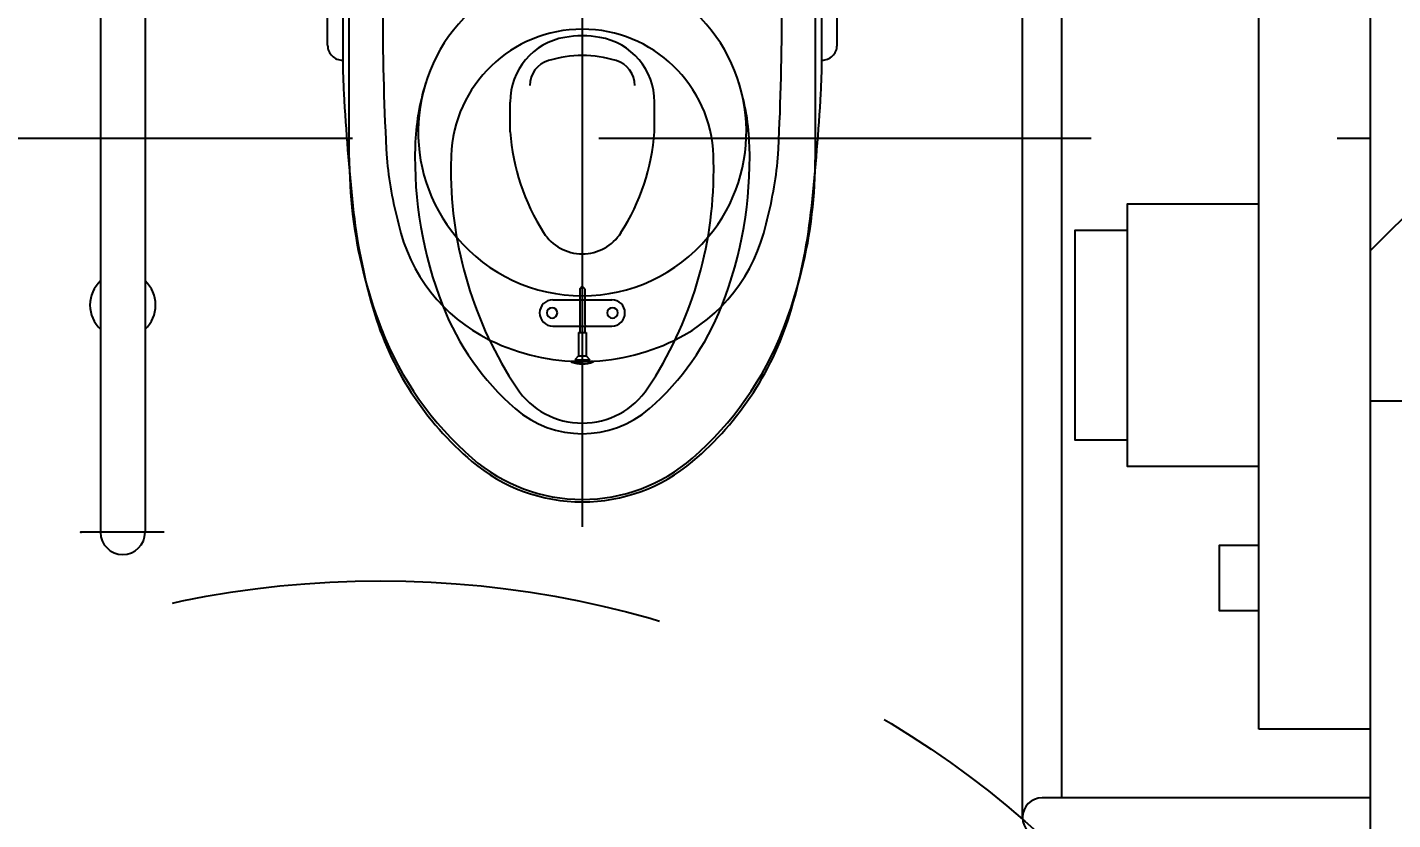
# Model space of a CAD drawing. Header units: millimetres. Extents: x -3377 to 119122, y -22007 to 15479.
# Drawn here: x 28763.1 to 28867.1, y 2242.3 to 2302.6 of the extents above; entities that cross this region are included whole.
import ezdxf
from ezdxf import colors
from ezdxf.entities.mleader import LeaderData, LeaderLine
from ezdxf.math import Vec2, Vec3
from ezdxf.xclip import XClip

# ---------------------------------------------------------------- set-up
doc = ezdxf.new("R2010")
doc.units = ezdxf.units.MM
doc.header["$LTSCALE"] = 150
doc.header["$MEASUREMENT"] = 0
doc.linetypes.add('HIDDEN', pattern=[0.375, 0.25, -0.125])
doc.layers.get('0').update_dxf_attribs({"plot": 0})
for name, color, linetype in [('COL', 1, 'Continuous'), ('DIM1', 7, 'Continuous'), ('S-COL', 7, 'Continuous'), ('S-COLB', 4, 'HIDDEN'), ('S-HATCH-COL', 13, 'Continuous'), ('S-HATCH-CONCWALL', 161, 'Continuous'), ('S-RCBMG', 2, 'HIDDEN'), ('TOIL', 6, 'Continuous'), ('WALL2', 3, 'Continuous')]:
    doc.layers.add(name, color=color, linetype=linetype)
doc.layers.add('S-ARCH', color=252, linetype='Continuous', plot=False)
doc.layers.add('S-CLOUD_20220217(結構依建築圖2022-0216修改)', color=4, linetype='Continuous', plot=False)
doc.styles.add('LSP', font='SIMPLEX.shx', dxfattribs={"width": 0.8, "bigfont": 'lsp.shx'})

# ---------------------------------------------------------------- blocks, each defined once
blk = doc.blocks.new('COL(1F)')
blk.add_lwpolyline([(-7380.87, -1465.91), (-7465.87, -1465.91), (-7465.87, -1605.91), (-7380.87, -1605.91)], close=True)
blk = doc.blocks.new('COL(B1F)')
blk.add_lwpolyline([(-7380.87, -1465.91), (-7465.87, -1465.91), (-7465.87, -1605.91), (-7380.87, -1605.91)], close=True)
blk = doc.blocks.new('A$C46EB5EE3')
at = {"layer": 'COL', "color": 252}
blk.add_lwpolyline([(-820, 825), (-905, 825), (-905, 685), (-820, 685)], close=True, dxfattribs=at)
at = {"layer": 'DIM1', "color": 252, "linetype": 'HIDDEN'}
blk.add_circle((-980.37, 596.29), 75, dxfattribs=at)
at = {"layer": 'TOIL', "color": 252}
for p, q in [((-913.47, 660, 0), (-913.47, 745, 0)), ((-965, 730.78, 0), (-965, 675.42, 0)), ((-1001.7, 721.7, 0), (-1001.7, 694.14, 0)), ((-998.3, 721.7, 0), (-998.3, 694.14, 0)), ((-982.75, 703.5, 0), (-982.75, 721.24, 0)), ((-947.25, 703.5, 0), (-947.25, 721.24, 0)), ((-983.25, 720.45, 0), (-983.25, 711.25, 0)), ((-946.75, 711.25, 0), (-946.75, 720.45, 0)), ((-931.47, 653.27, 0), (-931.47, 717, 0)), ((-928.47, 654.77, 0), (-928.47, 717, 0)), ((-970.5, 705.5, 0), (-970.5, 707.76, 0)), ((-959.5, 705.5, 0), (-959.5, 707.76, 0)), ((-1001.7, 694.14, 0), (-1001.7, 692.3, 0)), ((-998.3, 694.14, 0), (-998.3, 692.3, 0)), ((-965.2, 693.54, 0), (-965, 693.74, 0)), ((-964.8, 693.54, 0), (-965, 693.74, 0)), ((-967.25, 692.7, 0), (-965.2, 692.7, 0)), ((-965.2, 693.54, 0), (-965.2, 690.22, 0)), ((-965.2, 692.7, 0), (-965, 692.7, 0)), ((-965, 692.7, 0), (-964.8, 692.7, 0)), ((-964.8, 693.54, 0), (-964.8, 690.89, 0)), ((-964.8, 692.7, 0), (-962.75, 692.7, 0)), ((-1001.7, 692.3, 0), (-1001.7, 690.47, 0)), ((-998.3, 692.3, 0), (-998.3, 690.47, 0)), ((-967.25, 690.7, 0), (-965.2, 690.7, 0)), ((-965.2, 690.7, 0), (-964.79, 690.7, 0)), ((-964.8, 690.89, 0), (-964.79, 690.7, 0)), ((-964.79, 690.7, 0), (-964.8, 690.53, 0)), ((-964.79, 690.7, 0), (-962.75, 690.7, 0)), ((-1001.7, 690.47, 0), (-1001.7, 675, 0)), ((-998.3, 690.47, 0), (-998.3, 675, 0)), ((-965.29, 690.22, 0), (-965.29, 688.43, 0)), ((-965.29, 690.22, 0), (-964.71, 690.22, 0)), ((-964.8, 690.53, 0), (-964.8, 690.22, 0)), ((-964.71, 690.22, 0), (-964.71, 688.43, 0)), ((-964.98, 688, 0), (-965.85, 688, 0)), ((-965, 687.96, 0), (-965.82, 687.96, 0)), ((-965.29, 688.43, 0), (-965.58, 688.13, 0)), ((-965.58, 688.13, 0), (-965.19, 688.13, 0)), ((-965.29, 688.43, 0), (-965.19, 688.43, 0)), ((-965.19, 688.43, 0), (-965.12, 688.43, 0)), ((-965.19, 688.07, 0), (-965.19, 688.13, 0)), ((-965.19, 688.13, 0), (-965.12, 688.13, 0)), ((-965.12, 688.43, 0), (-965.05, 688.43, 0)), ((-965.12, 688.13, 0), (-965, 688.13, 0)), ((-965.05, 688.43, 0), (-965, 688.43, 0)), ((-965, 688.43, 0), (-964.94, 688.43, 0)), ((-965, 688.13, 0), (-964.88, 688.13, 0)), ((-964.16, 687.97, 0), (-965, 687.96, 0)), ((-964.15, 688, 0), (-964.98, 688, 0)), ((-964.94, 688.43, 0), (-964.88, 688.43, 0)), ((-964.88, 688.43, 0), (-964.81, 688.43, 0)), ((-964.88, 688.13, 0), (-964.81, 688.13, 0)), ((-964.81, 688.43, 0), (-964.71, 688.43, 0)), ((-964.81, 688.07, 0), (-964.81, 688.13, 0)), ((-964.81, 688.13, 0), (-964.42, 688.13, 0)), ((-964.71, 688.43, 0), (-964.42, 688.13, 0)), ((-996.84, 675, 0), (-1003.17, 675, 0)), ((-905, 660), (-913.47, 660, 0)), ((-905, 654.77), (-929.97, 654.77, 0))]:
    blk.add_line(p, q, dxfattribs=at)
at = {"layer": 'TOIL', "color": 252, "elevation": 0}
for points in [[(-913.47, 680), (-923.47, 680), (-923.47, 700), (-913.47, 700)], [(-923.47, 682), (-927.47, 682), (-927.47, 698), (-923.47, 698)], [(-913.47, 669.02), (-916.47, 669.02), (-916.47, 674.02), (-913.47, 674.02)]]:
    blk.add_lwpolyline(points, dxfattribs=at)
at = {"layer": 'TOIL', "color": 252}
for centre, radius, start, end in [((-16480.4, 660.32, 0), 15496.09, 0.191414, 0.222347), ((15248.18, 672.71, 0), 16193.84, 179.83109, 179.860108), ((-965, 705.5, 0), 12.5, 319.9704, 220.0362), ((-780.2, 714.45, 0), 200, 180, 183.1386), ((-1149.8, 714.45, 0), 200, 356.8614, 0), ((-965, 703.31, 0), 10, 90, 177.9533), ((-965.5, 707.76, 0), 5, 99.5941, 180), ((-965, 704.8, 0), 8, 80.4059, 99.5941), ((-965, 703.31, 0), 10, 2.0467, 90), ((-964.5, 707.76, 0), 5, 0, 80.4059), ((-983.27, 712.08, 0), 1.13, 179.7877, 271.1487), ((-946.73, 712.08, 0), 1.13, 268.8513, 0.2123), ((15248.18, 672.71, 0), 16193.84, 179.860108, 179.86069), ((-933.25, 711.25, 0), 50, 180, 180.3288), ((-933.25, 711.25, 0), 50, 180.3288, 183.2601), ((-967, 709.01, 0), 2, 106.6015, 180), ((-965, 702.3, 0), 9, 73.3985, 106.6015), ((-963, 709.01, 0), 2, 0, 73.3985), ((-996.75, 711.25, 0), 50, 356.7399, 359.6712), ((-996.75, 711.25, 0), 50, 359.6712, 0), ((-804.01, 718.61, 0), 179.45, 183.2601, 185.9982), ((-959.74, 703.88, 0), 18, 162.8521, 178.3321), ((-970.26, 703.88, 0), 18, 1.6679, 17.1479), ((-1125.99, 718.61, 0), 179.45, 354.0018, 356.7399), ((-954.04, 706.7, 0), 16.5, 184.1592, 212.5618), ((-975.96, 706.7, 0), 16.5, 327.4382, 355.8408), ((-946.7, 703.51, 0), 31.05, 178.3496, 201.2717), ((-983.3, 703.51, 0), 31.05, 338.7259, 1.6481), ((-946.75, 703.5, 0), 36, 180, 181.5541), ((-950.03, 706.29, 0), 30, 185.332, 195.0559), ((-945.01, 702.59, 0), 30, 177.9533, 180), ((-984.99, 702.59, 0), 30, 0, 2.0467), ((-979.97, 706.29, 0), 30, 344.9441, 354.668), ((-983.25, 703.5, 0), 36, 358.4272, 0), ((-946.75, 703.5, 0), 36, 181.5541, 195.6362), ((-945.01, 702.59, 0), 30, 180, 213.6124), ((-984.99, 702.59, 0), 30, 326.3876, 0), ((-983.25, 703.5, 0), 36, 344.3999, 358.4272), ((-937.72, 704.56, 0), 45, 185.9982, 196.1935), ((-992.28, 704.56, 0), 45, 343.8065, 354.0018), ((-966.31, 701.3, 0), 13, 192.4528, 243.6377), ((-963.68, 701.29, 0), 12.99, 296.3471, 347.5672), ((-965, 705.5, 0), 12.5, 220.0362, 270), ((-965, 699.7, 0), 3.5, 212.5618, 327.4382), ((-965, 705.5, 0), 12.5, 270, 319.9704), ((-1000, 692.3, 0), 2.5, 132.8436, 180), ((-1000, 692.3, 0), 2.5, 0, 47.1564), ((-946.75, 703.5, 0), 36, 195.6362, 201.2543), ((-983.25, 703.5, 0), 36, 338.7457, 344.3999), ((-967.25, 691.7, 0), 1, 90, 180), ((-962.75, 691.7, 0), 1, 0, 90), ((-1000, 692.3, 0), 2.5, 180, 227.1564), ((-1000, 692.3, 0), 2.5, 312.8436, 0), ((-957.89, 698.7, 0), 24, 196.1935, 229.7277), ((-957, 699.52, 0), 20, 201.3084, 229.0355), ((-967.25, 691.7, 0), 1, 180, 270), ((-967.3, 691.7, 0), 0.4, 0, 180), ((-967.3, 691.7, 0), 0.4, 180, 0), ((-962.7, 691.7, 0), 0.4, 0, 180), ((-962.7, 691.7, 0), 0.4, 180, 0), ((-962.75, 691.7, 0), 1, 270, 0), ((-973, 699.52, 0), 20, 310.9645, 338.6843), ((-972.11, 698.7, 0), 24, 310.2723, 343.8065), ((-957, 699.52, 0), 25, 201.2543, 229.0355), ((-966.31, 701.3, 0), 13, 243.6377, 244.1095), ((-965, 704, 0), 16, 244.1213, 295.8875), ((-963.68, 701.29, 0), 12.99, 295.8814, 296.3471), ((-973, 699.52, 0), 25, 310.9645, 338.7457), ((-965.8, 688, 0), 0.05, 180, 250.9417), ((-965.01, 690.35, 0), 2.53, 251.3546, 270.1747), ((-965.24, 688.07, 0), 0.05, 287.2682, 0), ((-965, 699.02, 0), 11, 268.8402, 269.1895), ((-964.63, 711.76, 0), 23.75, 268.7269, 269.1024), ((-965.01, 690.35, 0), 2.53, 270.1747, 289.4712), ((-964.76, 688.07, 0), 0.05, 180, 270), ((-964.2, 688, 0), 0.05, 314.9984, 0), ((-965, 689.31, 0), 6, 213.6124, 270), ((-965, 689.31, 0), 6, 270, 326.3876), ((-965, 690.3, 0), 7.8, 229.0355, 310.9645), ((-965, 690.31, 0), 13, 229.7277, 270.0038), ((-965, 690.3, 0), 12.8, 229.0355, 270), ((-965, 690.3, 0), 12.8, 270, 310.9645), ((-965, 690.31, 0), 13, 269.9962, 310.2723), ((-1000, 675, 0), 1.7, 180, 270), ((-1000, 675, 0), 1.7, 270, 0), ((-929.97, 653.27, 0), 1.5, 90, 270)]:
    blk.add_arc(centre, radius, start, end, dxfattribs=at)
for p in [(-965, 677.5, 0), (-965, 677.5, 0), (-965, 677.5, 0), (-965, 677.31, 0), (-965, 677.3, 0), (-1003.2, 675, 0), (-1003.16, 675, 0), (-1001.7, 675, 0), (-998.3, 675, 0)]:
    blk.add_point(p, dxfattribs=at)
at = {"layer": 'WALL2', "color": 252}
blk.add_lwpolyline([(-905, 685), (-905, 651.77), (-835, 651.77)], dxfattribs=at)
blk = doc.blocks.new('2022-0217')
blk.add_blockref('A$C46EB5EE3', (17659.93, -6170.98))
blk = doc.blocks.new('_None')

msp = doc.modelspace()

# ---------------------------------------------------------------- hatches: boundary and pattern name
at = {"layer": 'S-HATCH-COL'}
h = msp.add_hatch(dxfattribs=at)
h.set_pattern_fill('ANSI31', color=256, scale=150, style=0)
h.set_pattern_definition([(45, (12110.4, 3880.068), (-13.258252, 13.258252), [])])
h.paths.add_polyline_path([(30740.33, 2359.16), (30850.33, 2359.16), (30850.33, 2259.16), (30740.33, 2259.16)])
h.paths.add_polyline_path([(30740.33, 1619.16), (30850.33, 1619.16), (30850.33, 1519.16), (30740.33, 1519.16)])
h.paths.add_polyline_path([(30720.33, 1044.16), (30850.33, 1044.16), (30850.33, 944.16), (30720.33, 944.16)])
h.paths.add_polyline_path([(29635.33, 1044.16), (29765.33, 1044.16), (29765.33, 944.16), (29635.33, 944.16)])
h.paths.add_polyline_path([(28980.33, 1044.16), (28850.33, 1044.16), (28850.33, 944.16), (28980.33, 944.16)])
h.paths.add_polyline_path([(27965.33, 2934.16), (28095.33, 2934.16), (28095.33, 2834.16), (27965.33, 2834.16)])
h.paths.add_polyline_path([(27965.33, 2369.16), (28075.33, 2369.16), (28075.33, 2269.16), (27965.33, 2269.16)])
h.paths.add_polyline_path([(27965.33, 1634.16), (28075.33, 1634.16), (28075.33, 1534.16), (27965.33, 1534.16)])
h.paths.add_polyline_path([(27965.33, 1044.16), (28095.33, 1044.16), (28095.33, 944.16), (27965.33, 944.16)])
h.paths.add_polyline_path([(28950.33, 2934.16), (28820.33, 2934.16), (28820.33, 2834.16), (28950.33, 2834.16)])
h.paths.add_polyline_path([(29685.33, 1589.16), (29770.33, 1589.16), (29770.33, 1449.16), (29685.33, 1449.16)])
h.paths.add_polyline_path([(29685.33, 2414.16), (29770.33, 2414.16), (29770.33, 2274.16), (29685.33, 2274.16)])
h.paths.add_polyline_path([(28950.33, 2414.16), (28865.33, 2414.16), (28865.33, 2274.16), (28950.33, 2274.16)])
h.paths.add_polyline_path([(28865.33, 1589.16), (28950.33, 1589.16), (28950.33, 1449.16), (28865.33, 1449.16)])
h.paths.add_polyline_path([(29685.33, 2934.16), (29815.33, 2934.16), (29815.33, 2834.16), (29685.33, 2834.16)])
h.paths.add_polyline_path([(30720.33, 2934.16), (30850.33, 2934.16), (30850.33, 2834.16), (30720.33, 2834.16)])
at = {"layer": 'S-HATCH-CONCWALL'}
h = msp.add_hatch(dxfattribs=at)
h.set_pattern_fill('ANSI31', color=256, scale=150, angle=90, style=0)
h.paths.add_polyline_path([(29700.33, 1589.16), (29700.33, 1734.16), (29430.33, 1734.16), (29430.33, 1669.16), (29445.33, 1669.16), (29445.33, 1719.16), (29685.33, 1719.16), (29685.33, 1589.16)])
h.paths.add_polyline_path([(29685.33, 1494.16), (29685.33, 1509.16), (29445.33, 1509.16), (29445.33, 1559.16), (29430.33, 1559.16), (29430.33, 1494.16)])
edge = h.paths.add_edge_path()
edge.add_line((28950.33, 1589.16), (28950.33, 1734.16))
edge.add_line((28950.33, 1734.16), (29205.33, 1734.16))
edge.add_line((29205.33, 1734.16), (29205.33, 1676.66))
edge = h.paths.add_edge_path()
edge.add_line((29205.33, 1676.66), (29220.33, 1676.66))
edge = h.paths.add_edge_path()
edge.add_line((29220.33, 1676.66), (29220.33, 1749.16))
edge.add_line((29220.33, 1749.16), (28935.33, 1749.16))
edge.add_line((28935.33, 1749.16), (28935.33, 1589.16))
edge.add_line((28935.33, 1589.16), (28950.33, 1589.16))
h.paths.add_polyline_path([(29220.33, 1566.66), (29205.33, 1566.66), (29205.33, 1509.16), (28950.33, 1509.16), (28950.33, 1494.16), (29205.33, 1494.16), (29205.33, 1004.16), (29200.33, 1004.16), (29200.33, 989.16), (29220.33, 989.16), (29220.33, 1029.16), (29225.33, 1029.16), (29225.33, 1044.16), (29220.33, 1044.16), (29220.33, 1369.16), (29225.33, 1369.16), (29225.33, 1384.16), (29220.33, 1384.16), (29220.33, 1494.16)])
h.paths.add_polyline_path([(29100.33, 989.16), (28980.33, 989.16), (28980.33, 1004.16), (29100.33, 1004.16)], flags=17)
h.paths.add_polyline_path([(28950.33, 1449.16), (28935.33, 1449.16), (28935.33, 1044.16), (28950.33, 1044.16)])
edge = h.paths.add_edge_path()
edge.add_line((29325.33, 1384.16), (29715.33, 1384.16))
edge.add_line((29715.33, 1384.16), (29715.33, 1044.16))
edge.add_line((29715.33, 1044.16), (29700.33, 1044.16))
edge.add_line((29700.33, 1044.16), (29700.33, 1369.16))
edge.add_line((29700.33, 1369.16), (29325.33, 1369.16))
edge.add_line((29325.33, 1369.16), (29325.33, 1384.16))
h.paths.add_polyline_path([(29325.33, 1044.16), (29635.33, 1044.16), (29635.33, 1029.16), (29325.33, 1029.16)])
h.paths.add_polyline_path([(28950.33, 2369.16), (29685.33, 2369.16), (29685.33, 2354.16), (28950.33, 2354.16)])
h.paths.add_polyline_path([(29685.33, 2126.66), (29685.33, 2079.16), (29637.83, 2079.16)], flags=16)
h.paths.add_polyline_path([(28955.33, 2203.16), (28935.33, 2203.16), (28935.33, 2274.16), (28950.33, 2274.16), (28950.33, 2218.16), (28955.33, 2218.16)])
h.paths.add_polyline_path([(29210.33, 2064.16), (29700.33, 2064.16), (29700.33, 2274.16), (29685.33, 2274.16), (29685.33, 2147.88), (29616.62, 2079.16), (29225.33, 2079.16), (29225.33, 2218.16), (29055.33, 2218.16), (29055.33, 2203.16), (29210.33, 2203.16)])
h.paths.add_polyline_path([(26326.78, 3149.16), (26326.78, 2523.16), (27027.33, 2523.16), (27027.33, 2548.16), (26351.78, 2548.16), (26351.78, 3124.16), (27027.33, 3124.16), (27027.33, 3149.16)])

# ---------------------------------------------------------------- linework, layer by layer
at = {"layer": 'S-RCBMG'}
msp.add_line((28075.33, 2294.16), (28865.33, 2294.16), dxfattribs=at)

# ---------------------------------------------------------------- block references
at = {"layer": 'S-ARCH'}
msp.add_blockref('2022-0217', (12110.4, 7760.14), dxfattribs=at)
at = {"layer": 'S-COL'}
msp.add_blockref('COL(1F)', (36331.2, 3880.07), dxfattribs=at)
at = {"layer": 'S-COLB'}
ref = msp.add_blockref('COL(B1F)', (36331.2, 3880.07), dxfattribs=at)
XClip(ref).set_block_clipping_path([(-9802.9655102605, -3362.390914805), (-4911.9016238374, -517.6768248938)])

# ---------------------------------------------------------------- leaders
at = {"layer": 'S-CLOUD_20220217(結構依建築圖2022-0216修改)'}
ml = msp.add_multileader_mtext('Standard', dxfattribs=at)
ml.set_content('新增高低差圖例', color=256, style='LSP')
ml.set_leader_properties(color=256)
ml.set_arrow_properties(name='NONE')
ml.build(insert=Vec2(0, 0))
ml.multileader.update_dxf_attribs({"text_left_attachment_type": 2, "text_right_attachment_type": 2, "dogleg_length": 3, "arrow_head_size": 30, "scale": 15})
ctx = ml.context
ctx.base_point, ctx.scale, ctx.char_height, ctx.arrow_head_size, ctx.landing_gap_size, ctx.plane_origin = Vec3(28449.29, 3759.69), 15, 45, 30, 30, Vec3(28060.04, 2528.51)
ctx.left_attachment, ctx.right_attachment = 2, 2
notes = []
notes.append((ctx, [(0, (1, 1, 0), (28404.29, 3759.69), (1, 0), 45, [(0, [(28060.04, 2188.95)], 0, [])])]))
ctx.mtext.insert, ctx.mtext.flow_direction = Vec3(28479.29, 3786.97), 5
for ctx, leaders in notes:
    for number, flags, end, landing, length, lines in leaders:
        leader = LeaderData()
        leader.index, (leader.has_last_leader_line, leader.has_dogleg_vector, leader.attachment_direction) = number, flags
        leader.last_leader_point, leader.dogleg_vector, leader.dogleg_length = Vec3(end), Vec3(landing), length
        for number, points, colour, breaks in lines:
            line = LeaderLine()
            line.index, line.vertices, line.color, line.breaks = number, Vec3.list(points), colors.encode_raw_color(colour), breaks
            leader.lines.append(line)
        ctx.leaders.append(leader)

doc.saveas('drawing.dxf')
